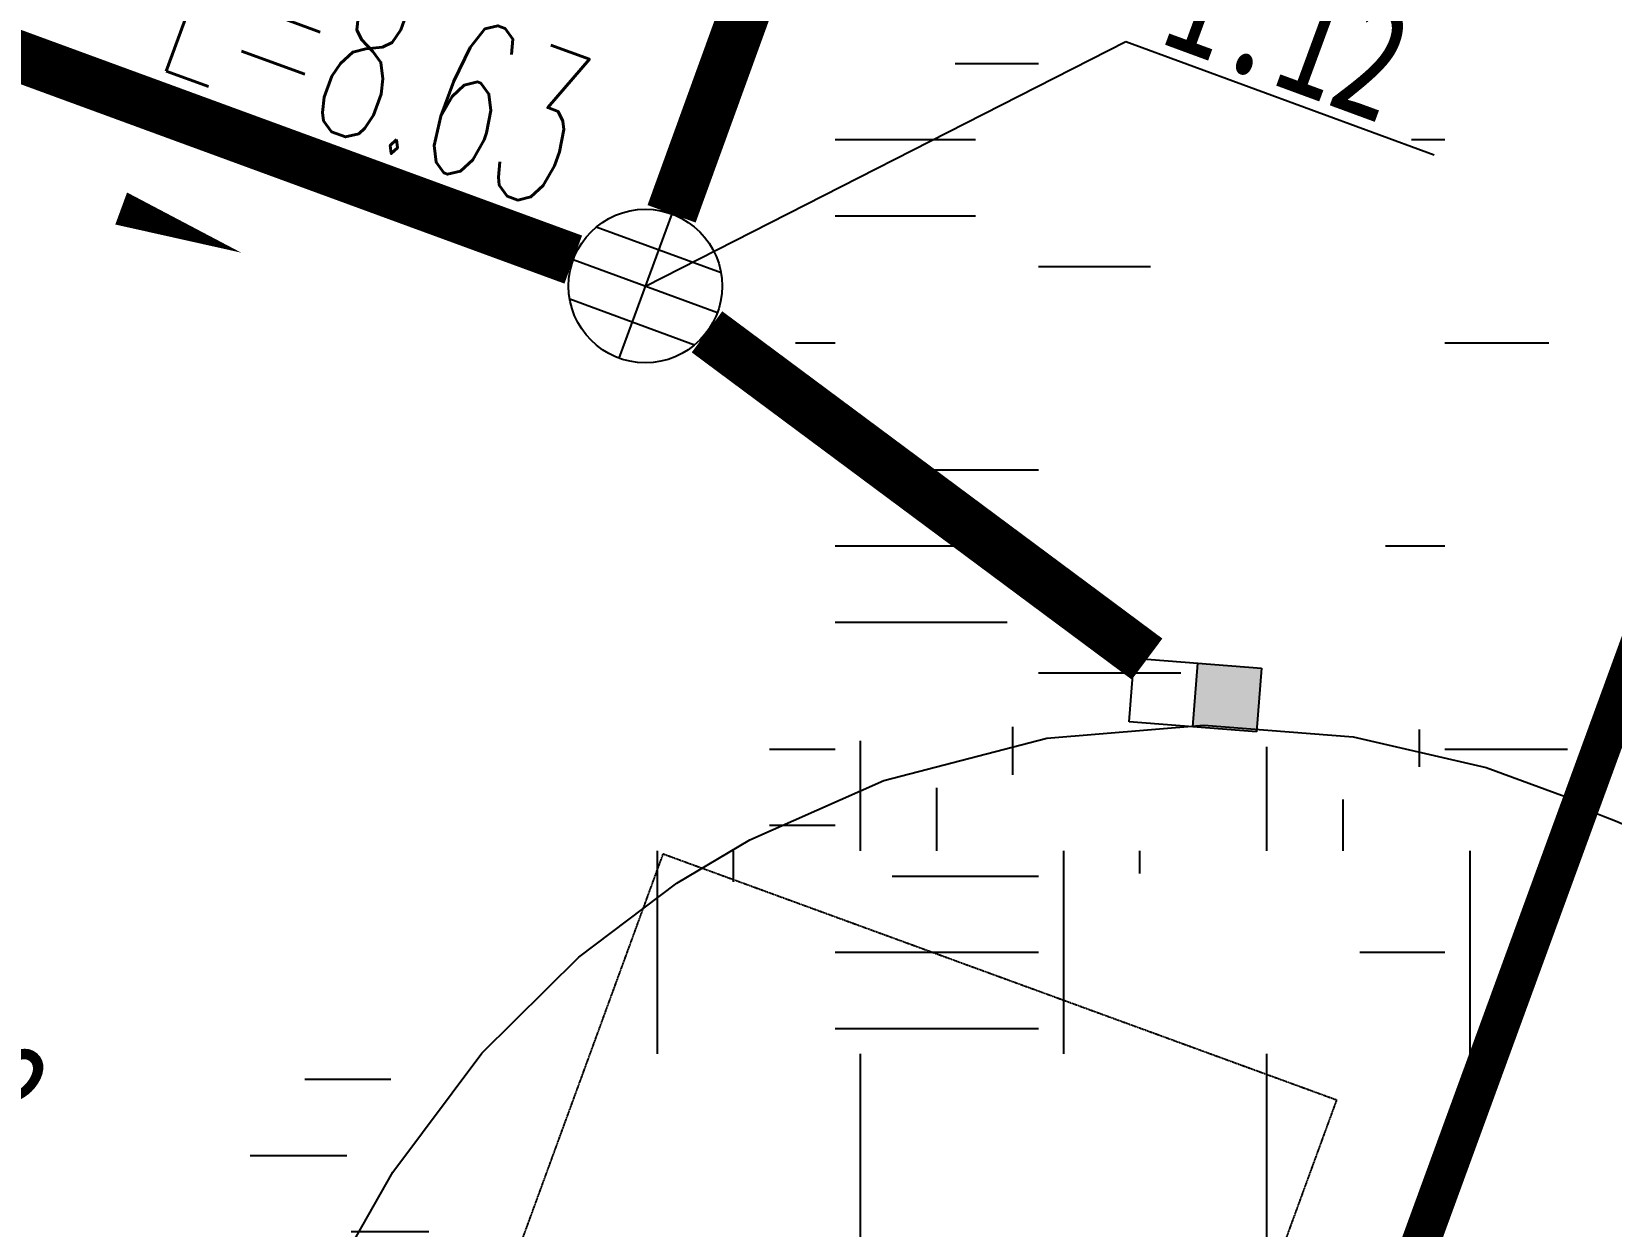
# Model space of a CAD drawing. Extents: x -111898 to 889894, y -2 to 1194865.
# Drawn here: x 686148 to 698489, y 806599 to 815935 of the extents above; entities that cross this region are included whole.
import ezdxf

# ---------------------------------------------------------------- set-up
doc = ezdxf.new("R2010")
doc.units = 0
doc.header["$LTSCALE"] = 10
doc.header["$MEASUREMENT"] = 0
for name, pattern in [('10平面$0$DASH', [0.35, 0.25, -0.1]), ('CENTER', [50.800000000000004, 31.75, -6.35, 6.35, -6.35]), ('DASH', [0.35, 0.25, -0.1])]:
    doc.linetypes.add(name, pattern=pattern)
for name, color, linetype in [('0-WALL', 252, 'Continuous'), ('10平面$0$AS-WALL', 40, 'Continuous'), ('A-HATCH-1', 8, 'Continuous'), ('DIM_雨水', 4, 'Continuous'), ('Gps-ZF雨水', 4, 'TG_Y'), ('TEXT_雨水', 4, 'Continuous'), ('TWT_雨水口', 4, 'Continuous'), ('WELL_雨水', 4, 'Continuous'), ('雨水标高', 4, 'Continuous')]:
    doc.layers.add(name, color=color, linetype=linetype)
doc.styles.add('-宋体', font='', dxfattribs={"width": 0.75})
doc.styles.add('_TWT_PIPEDN', font='SIMPLEX', dxfattribs={"width": 0.6, "height": 3, "bigfont": 'HZTXT'})
doc.styles.add('TG_LINETYPE', font='SIMPLEX', dxfattribs={"width": 0.8, "height": 3.5, "bigfont": 'HZTXT'})
doc.styles.get('-宋体').set_extended_font_data('SimSun')
doc.linetypes.add('TG_Y', pattern='A,2,-0.3,["Y",TG_LINETYPE,S=0.1,R=0,X=-0.25,Y=-0.15],0', length=2.3)

# ---------------------------------------------------------------- blocks, each defined once
blk = doc.blocks.new('$TwtSys$00000424')
for p, q in [((-500, 250), (500, 250)), ((-500, -250), (-500, 250)), ((0, -250), (0, 250)), ((500, 250), (500, -250)), ((500, -250), (-500, -250))]:
    blk.add_line(p, q)
blk.add_solid([(0, 250), (500, 250), (0, -250), (500, -250)])
blk = doc.blocks.new('$TWTSYS$00000375')
for p, q in [((0, 0.5, 1e-08), (0, -0.5, 1e-08)), ((0.4330127018911298, 0.25, 1e-08), (-0.4330127018911298, 0.25, 1e-08)), ((-0.5, 0, 1e-08), (0.5, 0, 1e-08)), ((0.4330127018911298, -0.25, 1e-08), (-0.4330127018911298, -0.25, 1e-08))]:
    blk.add_line(p, q)
blk.add_circle((0, 0, 1e-08), 0.5)

msp = doc.modelspace()

# ---------------------------------------------------------------- hatches: boundary and pattern name
at = {"layer": 'A-HATCH-1'}
h = msp.add_hatch(dxfattribs=at)
h.set_pattern_fill('EARTH', color=256, scale=500)
h.set_pattern_definition([(0, (-40587605876.73991, -3379392106.176854), (1587.5, 1587.5), [1587.5, -1587.5]), (0, (-40587605876.73991, -3379391510.864359), (1587.5, 1587.5), [1587.5, -1587.5]), (0, (-40587605876.73991, -3379390915.551857), (1587.5, 1587.5), [1587.5, -1587.5]), (90, (-40587605678.30243, -3379390717.11435), (-1587.5, 1587.5), [1587.5, -1587.5]), (90, (-40587605082.98991, -3379390717.114352), (-1587.5, 1587.5), [1587.5, -1587.5]), (90, (-40587604487.67741, -3379390717.114357), (-1587.5, 1587.5), [1587.5, -1587.5])])
h.paths.add_polyline_path([(696130.9834971312, 804098.6092303977), (690214.007415283, 806260.4366644607), (689338.7996210936, 803864.9707807289), (687835.548720825, 804414.1987351165), (688264.5146937254, 805588.2893871055), (688627.5196528318, 806421.4073189483), (688970.3954157713, 807023.4051960693), (689663.6062464598, 807951.9919289337), (690421.1539530638, 808702.9388107047), (691187.1501459959, 809280.264864801), (691757.5626978758, 809620.3163684593), (692805.548102844, 810084.3203695999), (694078.7608942869, 810412.8974393592), (695305.4399561766, 810514.493260263), (696471.8659052732, 810423.8042148338), (697509.0350031736, 810184.5776294456), (698254.9793619993, 809912.0392612205)])

# ---------------------------------------------------------------- linework, layer by layer
at = {"layer": '0-WALL', "linetype": 'CENTER', "ltscale": 0.2}
msp.add_line((669562.3328623655, 731379.540407537), (768403.0384440306, 1001909.038600801), dxfattribs=at)
at = {"layer": '0-WALL', "color": 1, "linetype": 'DASH', "ltscale": 3, "const_width": 300}
msp.add_lwpolyline([(768403.0373225096, 1001909.038998006), (761400.8906702879, 1017231.068400739), (738262.8392557981, 1027590.633249162), (721439.1646418455, 1038957.865673898), (653205.5602946165, 1069507.994380353), (618487.2317652586, 1023194.240795492), (609790.2715296629, 1011755.571232675), (445339.5306315306, 792957.0411118255), (522571.7317652586, 770781.3407930122), (607880.4317545774, 745535.2407964454), (669562.3317484739, 731379.5407966361)], close=True, dxfattribs=at)
at = {"layer": '0-WALL', "linetype": 'CENTER', "ltscale": 0.2}
msp.add_lwpolyline([(768403.0373225096, 1001909.038998006), (761400.8906702879, 1017231.068400739), (738262.8392557981, 1027590.633249162), (721439.1646418455, 1038957.865673898), (653205.5602946165, 1069507.994380353), (618487.2317652586, 1023194.240795492), (609790.2715296629, 1011755.571232675), (445339.5306315306, 792957.0411118255), (522571.7317652586, 770781.3407930122), (607880.4317545774, 745535.2407964454), (669562.3317484739, 731379.5407966361)], close=True, dxfattribs=at)
at = {"layer": '0-WALL', "ltscale": 10}
msp.add_lwpolyline([(698241.3799433592, 809874.8138798461), (698241.8052439573, 809874.6584929214, -0.4142140788974599), (703010.6158213499, 799615.0936187492), (676511.0772852781, 727085.1818765388)], format="xyb", dxfattribs=at)
at = {"layer": '10平面$0$AS-WALL', "linetype": '10平面$0$DASH'}
msp.add_lwpolyline([(686191.6439585569, 796125.3196843849), (691081.7368311766, 809509.6291097389), (696341.6622691038, 807587.8620480285), (691451.5693812254, 794203.5526274429)], close=True, dxfattribs=at)
at = {"layer": 'A-HATCH-1'}
msp.add_lwpolyline([(696130.9834971312, 804098.6092303977), (690214.007415283, 806260.4366644607), (689338.7996210936, 803864.9707807289), (687835.548720825, 804414.1987351165), (688264.5146937254, 805588.2893871055), (688627.5196528318, 806421.4073189483), (688970.3954157713, 807023.4051960693), (689663.6062464598, 807951.9919289337), (690421.1539530638, 808702.9388107047), (691187.1501459959, 809280.264864801), (691757.5626978758, 809620.3163684593), (692805.548102844, 810084.3203695999), (694078.7608942869, 810412.8974393592), (695305.4399561766, 810514.493260263), (696471.8659052732, 810423.8042148338), (697509.0350031736, 810184.5776294456), (698254.9793619993, 809912.0392612205)], close=True, dxfattribs=at)
at = {"layer": 'DIM_雨水'}
msp.add_lwpolyline([(685332.7544321897, 815109.8429583297, 0, 0, 0), (687785.8314890745, 814207.2738589034, 0, 266.6666666666667, 0), (686847.3400135997, 814552.5762632699, 0, 0, 0)], format="xyseb", dxfattribs=at)
at = {"layer": 'Gps-ZF雨水', "ltscale": 0.1, "const_width": 400}
for points in [[(695759.8909220579, 827229.4016121612), (691146.8334054435, 814510.968066544)], [(683401.670340996, 816712.2143982437), (690378.9350428742, 814153.5036034132)], [(694861.3569041381, 811031.8796716738), (691423.6790693186, 813588.8358738704)]]:
    msp.add_lwpolyline(points, dxfattribs=at)
at = {"layer": '雨水标高'}
for p, q in [((690942.2508997801, 813946.9237431274), (694694.5162501219, 815857.5819782005)), ((694694.5162501219, 815857.5819782005), (697102.9133524778, 814971.4521430717))]:
    msp.add_line(p, q, dxfattribs=at)

# ---------------------------------------------------------------- block references
at = {"layer": 'TWT_雨水口', "rotation": 355.5143457231516}
msp.add_blockref('$TwtSys$00000424', (695238.2514414671, 810751.5442618118), dxfattribs=at)
at = {"layer": 'WELL_雨水', "xscale": 1200, "yscale": 1200, "zscale": 1200, "rotation": 339.79974336667}
msp.add_blockref('$TWTSYS$00000375', (690942.2509074095, 813946.9237416969), dxfattribs=at)

# ---------------------------------------------------------------- texts
at = {"layer": 'TEXT_雨水', "style": '_TWT_PIPEDN', "width": 0.5571428571428572}
msp.add_text('L=8.63', height=1225, rotation=339.8609430292528, dxfattribs=at).set_placement((687089.7172857558, 815665.9519414644))
at = {"layer": '雨水标高', "style": '-宋体', "width": 0.75}
for s, rotation, p in [('1.12', 339.7997435250525, (694945.9335398558, 815852.9597147689)), ('1.68', 320.0352435983099, (684371.5374827269, 808307.6594332443, -5.005149006365173e-08))]:
    msp.add_text(s, height=906.3291139240505, rotation=rotation, dxfattribs=at).set_placement(p)

doc.saveas('drawing.dxf')
